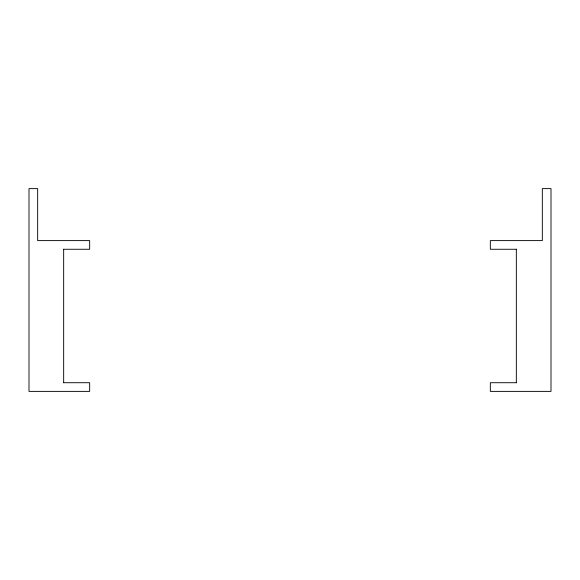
<?xml version="1.0" encoding="UTF-8"?>
<svg xmlns="http://www.w3.org/2000/svg" width="580" height="580" viewBox="0 0 580 580"><rect width="100%" height="100%" fill="white"/><g stroke="black" fill="none" stroke-linecap="round" stroke-linejoin="round"><path stroke-width="0.87" d="M63.401 249.269L89.661 249.269L89.661 240.606L37.664 240.606L37.664 188.616L29 188.616L29 391.384L89.661 391.384L89.661 382.72L63.401 382.72M516.599 249.269L490.339 249.269L490.339 240.606L542.336 240.606L542.336 188.616L551 188.616L551 391.384L490.339 391.384L490.339 382.72L516.599 382.72M516.338 249.269L516.338 382.72M63.662 249.269L63.662 382.72"/></g></svg>
